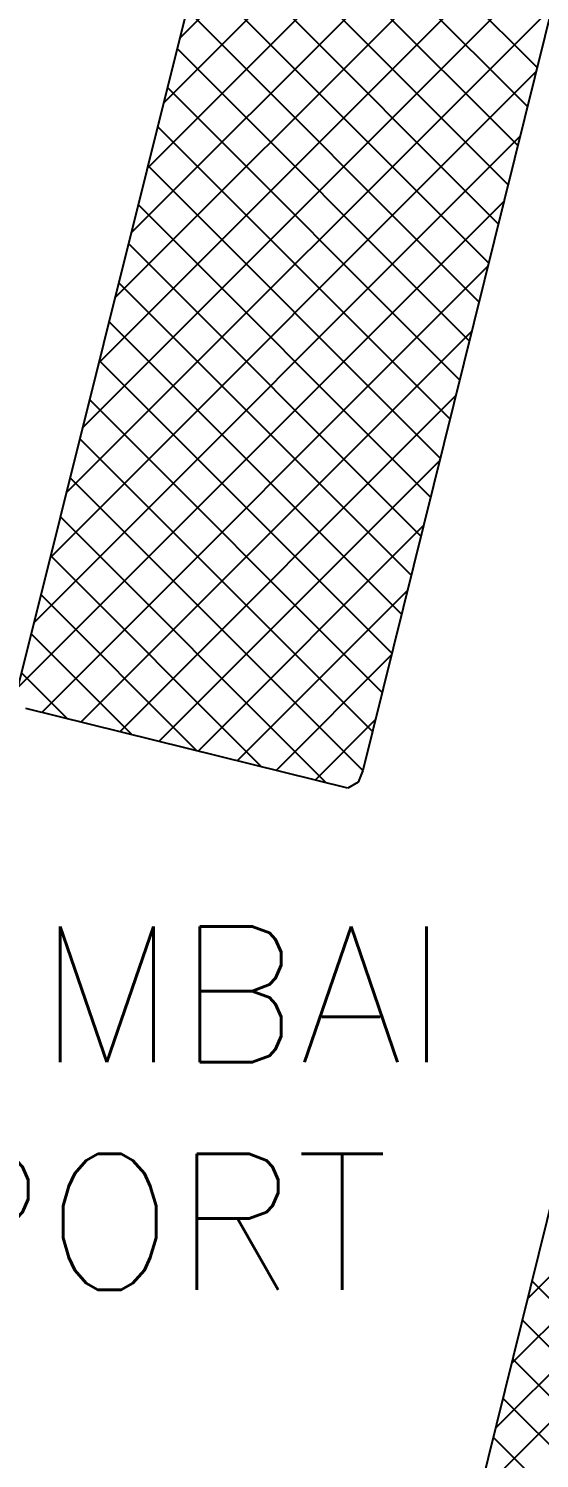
# Model space of a CAD drawing. Header units: metres. Extents: x 267365 to 277461, y 2088854 to 2108025.
# Drawn here: x 272713 to 272901, y 2095471 to 2095998 of the extents above; entities that cross this region are included whole.
import ezdxf

# ---------------------------------------------------------------- set-up
doc = ezdxf.new("R2010")
doc.units = ezdxf.units.M
doc.layers.add('PORT', color=5, linetype='Continuous')
doc.layers.add('PORT TEXT', color=7, linetype='Continuous')
doc.styles.get("Standard").update_dxf_attribs({"font": 'simplex.shx'})

msp = doc.modelspace()

# ---------------------------------------------------------------- linework, layer by layer
at = {"layer": 'PORT'}
for p, q in [((273031.98, 2096513.94), (272836.16, 2095724.37)), ((272857.68, 2095370.61), (273131.57, 2096479.38)), ((272708.74, 2095753.69), (272818.05, 2096191.16)), ((272830.72, 2095717.85), (272712.01, 2095747.17)), ((272836.16, 2095724.37), (272834.53, 2095720.02)), ((272834.53, 2095720.02), (272830.72, 2095717.85))]:
    msp.add_line(p, q, dxfattribs=at)
at = {"layer": 'PORT', "linetype": 'Continuous'}
for p, q in [((272768.88, 2095994.36), (272947.39, 2096172.87)), ((272762.89, 2095970.41), (272941.47, 2096148.99)), ((272756.91, 2095946.47), (272935.55, 2096125.1)), ((272750.93, 2095922.53), (272929.62, 2096101.22)), ((272900.4, 2095983.4), (272792.98, 2096090.82)), ((272744.95, 2095898.58), (272923.7, 2096077.34)), ((272896.83, 2095969.01), (272789.39, 2096076.45)), ((272893.26, 2095954.62), (272785.8, 2096062.08)), ((272738.97, 2095874.64), (272917.78, 2096053.45)), ((272889.69, 2095940.23), (272782.21, 2096047.71)), ((272886.12, 2095925.84), (272778.62, 2096033.34)), ((272732.98, 2095850.7), (272911.85, 2096029.57)), ((272882.55, 2095911.44), (272775.03, 2096018.97)), ((272727, 2095826.76), (272905.93, 2096005.68)), ((272878.99, 2095897.05), (272771.44, 2096004.6)), ((272875.42, 2095882.66), (272767.85, 2095990.23)), ((272721.02, 2095802.81), (272900, 2095981.8)), ((272871.85, 2095868.27), (272764.26, 2095975.86)), ((272715.04, 2095778.87), (272894.08, 2095957.92)), ((272868.28, 2095853.88), (272760.67, 2095961.49)), ((272864.71, 2095839.49), (272757.07, 2095947.12)), ((272709.05, 2095754.93), (272888.16, 2095934.03)), ((272861.14, 2095825.1), (272753.48, 2095932.75)), ((272857.57, 2095810.71), (272749.89, 2095918.38)), ((272717.82, 2095745.74), (272882.23, 2095910.15)), ((272854, 2095796.31), (272746.3, 2095904.01)), ((272850.43, 2095781.92), (272742.71, 2095889.64)), ((272732.23, 2095742.18), (272876.31, 2095886.26)), ((272846.86, 2095767.53), (272739.12, 2095875.27)), ((272843.29, 2095753.14), (272735.53, 2095860.9)), ((272746.63, 2095738.62), (272870.39, 2095862.38)), ((272839.72, 2095738.75), (272731.94, 2095846.53)), ((272761.03, 2095735.06), (272864.46, 2095838.49)), ((272836.15, 2095724.36), (272728.35, 2095832.16)), ((272822.72, 2095719.83), (272724.76, 2095817.79)), ((272775.44, 2095731.51), (272858.54, 2095814.61)), ((272798.87, 2095725.72), (272721.17, 2095803.42)), ((272775.02, 2095731.61), (272717.58, 2095789.05)), ((272789.84, 2095727.95), (272852.61, 2095790.73)), ((272751.17, 2095737.5), (272713.99, 2095774.68)), ((272804.24, 2095724.39), (272846.69, 2095766.84)), ((272727.32, 2095743.39), (272710.4, 2095760.31)), ((272818.65, 2095720.84), (272840.77, 2095742.96)), ((272897, 2095529.78), (273077.41, 2095710.2)), ((272891.11, 2095505.93), (273071.42, 2095686.24)), ((272885.22, 2095482.08), (273065.42, 2095662.28)), ((272879.33, 2095458.23), (273059.43, 2095638.33)), ((273006.79, 2095428), (272898.59, 2095536.2)), ((273003.2, 2095413.63), (272895.03, 2095521.8)), ((272999.6, 2095399.27), (272891.47, 2095507.4)), ((272996.01, 2095384.9), (272887.91, 2095492.99)), ((272992.41, 2095370.54), (272884.36, 2095478.59))]:
    msp.add_line(p, q, dxfattribs=at)

# ---------------------------------------------------------------- texts
at = {"layer": 'PORT TEXT'}
for s, p in [('MUMBAI', (272617.55, 2095616.87)), ('PORT', (272674.28, 2095533.04))]:
    msp.add_text(s, height=50, dxfattribs=at).set_placement(p)

doc.saveas('drawing.dxf')
